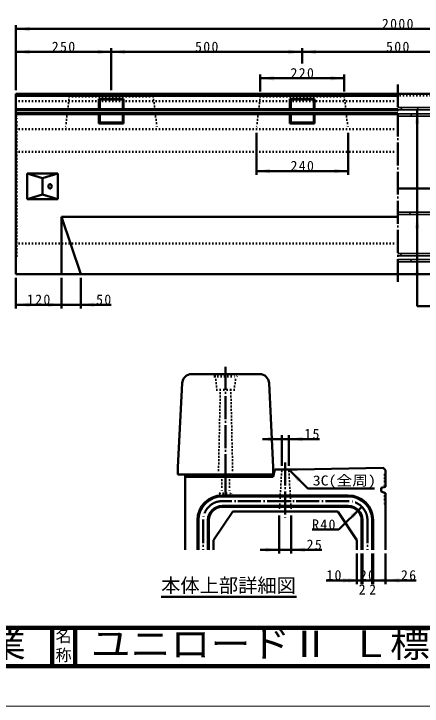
# Model space of a CAD drawing. Units: millimetres, scale not verified. Extents: x -2102 to 2102, y -1485 to 1485.
# Drawn here: x -193 to 876, y -1485 to 328 of the extents above; entities that cross this region are included whole.
import ezdxf
from ezdxf.enums import TextEntityAlignment as Align

# ---------------------------------------------------------------- set-up
doc = ezdxf.new("R2010")
doc.units = ezdxf.units.MM
doc.header["$LTSCALE"] = 5
doc.linetypes.add('DOTTED', pattern=[1.75, 0.25, -1.5])
doc.linetypes.add('LONG_DASHED_DOTTED', pattern=[15.25, 12, -1.5, 0.25, -1.5])
doc.layers.add('0-0_V-nasSTD', color=7, linetype='Continuous', lineweight=35)
doc.layers.add('0-1_0', color=7, linetype='Continuous', lineweight=50)
doc.styles.add('ＭＳ ゴシック', font='')
doc.styles.get('ＭＳ ゴシック').set_extended_font_data('MS Gothic')

msp = doc.modelspace()

# ---------------------------------------------------------------- linework, layer by layer
at = {"layer": '0-0_V-nasSTD'}
for p, q in [((812.261, 82.154), (914.261, 82.154)), ((812.261, 76.154), (914.261, 76.154)), ((818.694, 76.154), (824.694, 82.154)), ((861.121, 76.154), (867.121, 82.154)), ((812.261, 66.154), (914.261, 66.154)), ((914.261, 60.154), (812.261, 60.154)), ((844.621, 60.154), (850.621, 66.154)), ((812.261, -191.846), (914.261, -191.846)), ((812.261, -197.846), (914.261, -197.846)), ((841.179, -197.846), (847.179, -191.846)), ((812.261, -299.846), (914.261, -299.846)), ((914.261, -305.846), (812.261, -305.846)), ((818.032, -305.846), (824.032, -299.846)), ((860.458, -305.846), (866.458, -299.846)), ((812.261, -315.846), (914.261, -315.846)), ((812.261, -321.846), (914.261, -321.846)), ((843.958, -321.846), (849.958, -315.846))]:
    msp.add_line(p, q, dxfattribs=at)
at = {"layer": '0-0_V-nasSTD', "lineweight": 50}
for p, q in [((863.261, -437.846), (863.261, 76.154)), ((1915.261, -129.596), (812.261, -129.596)), ((272.837, -615.624), (450.335, -615.624)), ((247.87, -639.343), (236.586, -859.374)), ((486.586, -859.374), (475.302, -639.343)), ((236.586, -859.374), (236.586, -878.124)), ((486.586, -859.374), (486.586, -878.124)), ((236.586, -878.124), (486.586, -878.124)), ((255.336, -878.124), (255.336, -884.374)), ((317.836, -878.124), (317.836, -884.374)), ((424.086, -878.124), (424.086, -884.374)), ((486.586, -878.124), (486.586, -884.374))]:
    msp.add_line(p, q, dxfattribs=at)
at = {"layer": '0-0_V-nasSTD', "linetype": 'LONG_DASHED_DOTTED', "lineweight": 50}
msp.add_line((361.586, -596.874), (361.586, -896.874), dxfattribs=at)
at = {"layer": '0-0_V-nasSTD', "linetype": 'DOTTED', "lineweight": 50}
for p, q in [((329.086, -615.624), (332.211, -621.874)), ((390.961, -621.874), (394.086, -615.624)), ((332.211, -621.874), (390.961, -621.874)), ((334.711, -621.874), (339.086, -656.874)), ((384.086, -656.874), (388.461, -621.874)), ((339.086, -656.874), (384.086, -656.874)), ((347.836, -656.874), (342.836, -878.124)), ((375.336, -656.874), (380.336, -878.124))]:
    msp.add_line(p, q, dxfattribs=at)
at = {"layer": '0-0_V-nasSTD', "lineweight": 100}
for p, q in [((-92.5, -1280), (-92.5, -1380)), ((-32.5, -1280), (-32.5, -1380)), ((-1997.5, -1380), (1997.5, -1380))]:
    msp.add_line(p, q, dxfattribs=at)
at = {"layer": '0-0_V-nasSTD', "lineweight": 18}
for points in [[(-2102.5, -1485), (-2102.5, 1485), (2102.5, 1485), (2102.5, -1485)], [(-2002.5, -1385), (-2002.5, 1385), (2002.5, 1385), (2002.5, -1385)]]:
    msp.add_lwpolyline(points, close=True, dxfattribs=at)
at = {"layer": '0-0_V-nasSTD', "lineweight": 50}
for centre, start, end in [((272.837, -640.624), 90, 177.06433), ((450.335, -640.624), 2.93567, 90)]:
    msp.add_arc(centre, 25, start, end, dxfattribs=at)
at = {"layer": '0-0_V-nasSTD'}
for points in [[(-187.739, 288.154), (-151.739, 282.154), (-151.739, 294.154)], [(-187.739, 228.154), (-151.739, 222.154), (-151.739, 234.154)], [(26.261, 222.154), (26.261, 234.154), (62.261, 228.154)], [(62.261, 228.154), (98.261, 222.154), (98.261, 234.154)], [(526.261, 222.154), (526.261, 234.154), (562.261, 228.154)], [(562.261, 228.154), (598.261, 222.154), (598.261, 234.154)], [(452.261, 159.154), (488.261, 153.154), (488.261, 165.154)], [(636.261, 153.154), (636.261, 165.154), (672.261, 159.154)], [(857.261, 40.154), (863.261, 76.154), (869.261, 40.154)], [(442.261, -83.846), (478.261, -89.846), (478.261, -77.846)], [(646.261, -89.846), (646.261, -77.846), (682.261, -83.846)], [(857.261, -233.846), (863.261, -197.846), (869.261, -233.846)], [(857.261, -357.846), (863.261, -321.846), (869.261, -357.846)], [(-187.739, -433.846), (-151.739, -439.846), (-151.739, -427.846)], [(-103.739, -439.846), (-103.739, -427.846), (-67.739, -433.846)], [(-17.739, -433.846), (18.261, -439.846), (18.261, -427.846)], [(472.461, -791.624), (472.461, -779.624), (508.461, -785.624)], [(527.211, -785.624), (563.211, -791.624), (563.211, -779.624)], [(529.086, -867.499), (550.299, -897.197), (558.785, -888.712)], [(255.336, -884.374), (255.336, -878.124), (317.836, -878.124)], [(255.336, -884.374), (317.836, -884.374), (317.836, -878.124)], [(424.086, -884.374), (424.086, -878.124), (486.586, -878.124)], [(424.086, -884.374), (486.586, -884.374), (486.586, -878.124)], [(688.493, -983.982), (696.978, -992.467), (718.191, -962.769)], [(466.211, -1081.624), (466.211, -1069.624), (502.211, -1075.624)], [(533.461, -1075.624), (569.461, -1081.624), (569.461, -1069.624)], [(669.336, -1161.624), (669.336, -1149.624), (705.336, -1155.624)], [(681.836, -1161.624), (681.836, -1149.624), (717.836, -1155.624)], [(747.836, -1155.624), (783.836, -1161.624), (783.836, -1149.624)], [(780.336, -1155.624), (816.336, -1161.624), (816.336, -1149.624)]]:
    msp.add_solid(points, dxfattribs=at)
at = {"layer": '0-1_0'}
for p, q in [((-187.739, 128.154), (-187.739, 298.154)), ((-187.739, 288.154), (1812.261, 288.154)), ((62.261, 128.154), (62.261, 238.154)), ((562.261, 198.154), (562.261, 238.154)), ((-187.739, 228.154), (62.261, 228.154)), ((62.261, 228.154), (562.261, 228.154)), ((562.261, 228.154), (1062.261, 228.154)), ((452.261, 124.154), (452.261, 169.154)), ((672.261, 124.154), (672.261, 169.154)), ((452.261, 159.154), (672.261, 159.154)), ((-187.739, 118.154), (-187.739, -353.846)), ((-187.739, 118.154), (1812.261, 118.154)), ((-187.739, 113.154), (812.261, 113.154)), ((29.961, 105.454), (94.561, 105.454)), ((29.961, 105.454), (32.261, 103.154)), ((29.961, 105.454), (29.961, 78.168)), ((32.261, 103.154), (92.261, 103.154)), ((32.261, 103.154), (32.261, 78.168)), ((92.261, 103.154), (94.561, 105.454)), ((92.261, 103.154), (92.261, 78.168)), ((94.561, 105.454), (94.561, 78.168)), ((529.961, 105.454), (594.561, 105.454)), ((529.961, 105.454), (532.261, 103.154)), ((529.961, 105.454), (529.961, 78.168)), ((532.261, 103.154), (592.261, 103.154)), ((532.261, 103.154), (532.261, 78.168)), ((592.261, 103.154), (594.561, 105.454)), ((592.261, 103.154), (592.261, 78.168)), ((594.561, 105.454), (594.561, 78.168)), ((-187.739, 78.168), (812.261, 78.168)), ((-187.739, 76.154), (812.261, 76.154)), ((-187.739, 68.154), (812.261, 68.154)), ((-187.739, 64.795), (812.261, 64.795)), ((29.961, 64.795), (29.961, 40.854)), ((32.261, 64.795), (32.261, 43.154)), ((92.261, 64.795), (92.261, 43.154)), ((94.561, 64.795), (94.561, 40.854)), ((529.961, 64.795), (529.961, 40.854)), ((532.261, 64.795), (532.261, 43.154)), ((592.261, 64.795), (592.261, 43.154)), ((594.561, 64.795), (594.561, 40.854)), ((29.961, 40.854), (32.261, 43.154)), ((29.961, 40.854), (94.561, 40.854)), ((32.261, 43.154), (92.261, 43.154)), ((92.261, 43.154), (94.561, 40.854)), ((529.961, 40.854), (532.261, 43.154)), ((529.961, 40.854), (594.561, 40.854)), ((532.261, 43.154), (592.261, 43.154)), ((592.261, 43.154), (594.561, 40.854)), ((442.261, 16.154), (442.261, -93.846)), ((682.261, 16.154), (682.261, -93.846)), ((-157.739, -90.346), (-157.739, -157.346)), ((-157.739, -90.346), (-77.739, -90.346)), ((-77.739, -90.346), (-77.739, -157.346)), ((442.261, -83.846), (682.261, -83.846)), ((-117.739, -102.346), (-117.739, -145.346)), ((-157.739, -157.346), (-77.739, -157.346)), ((-67.739, -203.846), (-67.739, -353.846)), ((-67.739, -203.846), (-17.739, -353.846)), ((-67.739, -203.846), (812.261, -203.846)), ((-187.739, -353.846), (1812.261, -353.846)), ((-187.739, -363.846), (-187.739, -443.846)), ((-67.739, -363.846), (-67.739, -443.846)), ((-17.739, -363.846), (-17.739, -443.846)), ((62.261, -433.846), (-17.739, -433.846)), ((863.261, -437.846), (943.261, -437.846)), ((508.461, -855.624), (508.461, -775.624)), ((527.211, -855.624), (527.211, -775.624)), ((458.461, -785.624), (508.461, -785.624)), ((508.461, -785.624), (527.211, -785.624)), ((607.211, -785.624), (527.211, -785.624)), ((490.336, -865.624), (486.586, -884.374)), ((490.336, -865.624), (549.086, -865.624)), ((529.086, -867.499), (576.797, -915.21)), ((780.336, -910.605), (780.336, -866.874)), ((255.336, -884.374), (486.586, -884.374)), ((255.336, -884.374), (255.336, -1075.624)), ((751.797, -915.21), (576.797, -915.21)), ((769.086, -913.124), (780.336, -910.605)), ((769.086, -923.124), (769.086, -913.124)), ((769.086, -923.124), (780.336, -927.322)), ((682.836, -933.124), (352.836, -933.124)), ((682.836, -935.624), (352.836, -935.624)), ((780.336, -927.322), (780.336, -1075.624)), ((682.836, -960.624), (352.836, -960.624)), ((380.336, -975.624), (330.336, -1050.624)), ((682.836, -963.124), (352.836, -963.124)), ((380.336, -975.624), (655.336, -975.624)), ((655.336, -975.624), (705.336, -1050.624)), ((658.087, -1022.873), (718.191, -962.769)), ((502.211, -985.624), (502.211, -1085.624)), ((533.461, -985.624), (533.461, -1085.624)), ((287.836, -998.124), (287.836, -1075.624)), ((290.336, -998.124), (290.336, -1075.624)), ((315.336, -998.124), (315.336, -1075.624)), ((317.836, -998.124), (317.836, -1075.624)), ((717.836, -1075.624), (717.836, -998.124)), ((720.336, -998.124), (720.336, -1075.624)), ((745.336, -998.124), (745.336, -1075.624)), ((747.836, -1075.624), (747.836, -998.124)), ((658.087, -1022.873), (588.087, -1022.873)), ((330.336, -1050.624), (330.336, -1075.624)), ((705.336, -1050.624), (705.336, -1075.624)), ((452.211, -1075.624), (502.211, -1075.624)), ((502.211, -1075.624), (533.461, -1075.624)), ((613.461, -1075.624), (533.461, -1075.624)), ((705.336, -1085.624), (705.336, -1165.624)), ((717.836, -1085.624), (717.836, -1165.624)), ((720.336, -1085.624), (720.336, -1165.624)), ((745.336, -1085.624), (745.336, -1165.624)), ((747.836, -1085.624), (747.836, -1165.624)), ((780.336, -1085.624), (780.336, -1165.624)), ((625.336, -1155.624), (705.336, -1155.624)), ((705.336, -1155.624), (717.836, -1155.624)), ((860.336, -1155.624), (780.336, -1155.624)), ((192.868, -1198.458), (546.877, -1198.458))]:
    msp.add_line(p, q, dxfattribs=at)
at = {"layer": '0-1_0', "linetype": 'LONG_DASHED_DOTTED'}
for p, q in [((812.261, 143.154), (812.261, -378.846)), ((517.836, -846.874), (517.836, -994.374)), ((361.586, -875.624), (361.586, -931.874)), ((682.836, -948.124), (352.836, -948.124)), ((302.836, -998.124), (302.836, -1075.624)), ((732.836, -998.124), (732.836, -1075.624))]:
    msp.add_line(p, q, dxfattribs=at)
at = {"layer": '0-1_0', "linetype": 'DOTTED'}
for p, q in [((-187.739, 114.154), (1812.261, 114.154)), ((-47.739, 111.154), (-57.739, 26.154)), ((-47.739, 111.154), (-50.739, 114.154)), ((172.261, 111.154), (182.261, 26.154)), ((452.261, 111.154), (442.261, 26.154)), ((452.261, 111.154), (449.261, 114.154)), ((672.261, 111.154), (675.261, 114.154)), ((-187.739, 99.154), (812.261, 99.154)), ((-184.739, 58.154), (-187.739, 60.154)), ((-184.739, -305.846), (-184.739, 58.154)), ((-187.739, 36.154), (-184.739, 38.154)), ((-187.739, 26.154), (812.261, 26.154)), ((-187.739, -33.846), (812.261, -33.846)), ((-187.739, -273.846), (812.261, -273.846)), ((-187.739, -283.846), (-184.739, -285.846)), ((-184.739, -305.846), (-187.739, -307.846)), ((508.461, -869.374), (502.211, -975.624)), ((508.461, -869.374), (504.711, -865.624)), ((508.461, -869.374), (527.211, -869.374)), ((527.211, -869.374), (530.961, -865.624)), ((527.211, -869.374), (533.461, -975.624)), ((351.586, -884.374), (351.586, -928.124)), ((371.586, -884.374), (371.586, -928.124)), ((777.461, -879.374), (780.336, -876.499)), ((777.461, -879.374), (777.461, -911.249)), ((346.586, -928.124), (376.586, -928.124)), ((346.586, -928.124), (346.586, -931.874)), ((346.586, -931.874), (376.586, -931.874)), ((376.586, -928.124), (376.586, -931.874))]:
    msp.add_line(p, q, dxfattribs=at)
at = {"layer": '0-1_0', "lineweight": 100}
msp.add_line((-1997.5, -1280), (1997.5, -1280), dxfattribs=at)
at = {"layer": '0-1_0', "linetype": 'DOTTED'}
for points in [[(-47.739, 111.154), (172.261, 111.154), (175.261, 114.154)], [(452.261, 111.154), (672.261, 111.154), (682.261, 26.154)], [(777.461, -926.249), (777.461, -954.374), (780.336, -957.249)]]:
    msp.add_lwpolyline(points, dxfattribs=at)
at = {"layer": '0-1_0'}
for points in [[(-157.739, -90.346), (-117.739, -102.346), (-77.739, -90.346)], [(-157.739, -157.346), (-117.739, -145.346), (-77.739, -157.346)], [(-187.739, -433.846), (-67.739, -433.846), (-17.739, -433.846)], [(549.086, -865.624), (774.086, -860.624), (780.336, -866.874)], [(717.836, -1155.624), (720.336, -1155.624), (745.336, -1155.624), (747.836, -1155.624), (780.336, -1155.624)]]:
    msp.add_lwpolyline(points, dxfattribs=at)
for centre, radius, start, end in [((352.836, -998.124), 65, 90, 180), ((352.836, -998.124), 62.5, 90, 180), ((682.836, -998.124), 65, 0, 90), ((682.836, -998.124), 62.5, 0, 90), ((352.836, -998.124), 37.5, 90, 180), ((682.836, -998.124), 37.5, 0, 90), ((352.836, -998.124), 35, 90, 180), ((682.836, -998.124), 35, 0, 90)]:
    msp.add_arc(centre, radius, start, end, dxfattribs=at)
at = {"layer": '0-1_0', "linetype": 'LONG_DASHED_DOTTED'}
for centre, start, end in [((352.836, -998.124), 90, 180), ((682.836, -998.124), 0, 90)]:
    msp.add_arc(centre, 50, start, end, dxfattribs=at)
at = {"layer": '0-1_0'}
msp.add_ellipse((-97.739, -123.846), major_axis=(0, 6), ratio=0.707107, dxfattribs=at)

# ---------------------------------------------------------------- texts
at = {"layer": '0-0_V-nasSTD', "style": 'ＭＳ ゴシック'}
for s, height, width, p in [('3C(全周)', 26.39, 1.15, (589.797, -915.21)), ('株式会社船生コンクリート工業', 69.65, 1.1, (-1624.221, -1377.45)), ('ユニロードⅡ Ｌ標準', 69.65, 1.1, (8.5, -1377.53))]:
    msp.add_text(s, height=height, dxfattribs=dict(at, width=width)).set_placement(p, align=Align.BOTTOM_LEFT)
for s, height, p in [('本体上部詳細図', 36.95, (192.868, -1198.458)), ('2', 26.39, (710.086, -1200.624)), ('2', 26.39, (737.586, -1200.624)), ('名', 30.79, (-83.518, -1326.001)), ('称', 30.79, (-83.524, -1375.99))]:
    msp.add_text(s, height=height, dxfattribs=at).set_placement(p, align=Align.BOTTOM_LEFT)
at = {"layer": '0-0_V-nasSTD', "char_height": 26.39, "attachment_point": 7, "style": 'ＭＳ ゴシック'}
for s, insert in [('\\T1.2;2000', (770.861, 288.154)), ('\\T1.2;250', (-93.339, 228.154)), ('\\T1.2;500', (281.661, 228.154)), ('\\T1.2;500', (781.661, 228.154)), ('\\T1.2;220', (531.661, 159.154)), ('\\T1.2;240', (531.661, -83.846)), ('\\T1.2;120', (-158.339, -433.846)), ('\\T1.2;50', (22.661, -433.846)), ('\\T1.2;15', (567.611, -785.624)), ('\\T1.2;R40', (588.087, -1022.873)), ('\\T1.2;25', (573.861, -1075.624)), ('\\T1.2;10', (625.336, -1155.624)), ('\\T1.2;20', (713.036, -1155.624)), ('\\T1.2;26', (820.736, -1155.624))]:
    msp.add_mtext(s, dxfattribs=dict(at, insert=insert))

doc.saveas('drawing.dxf')
